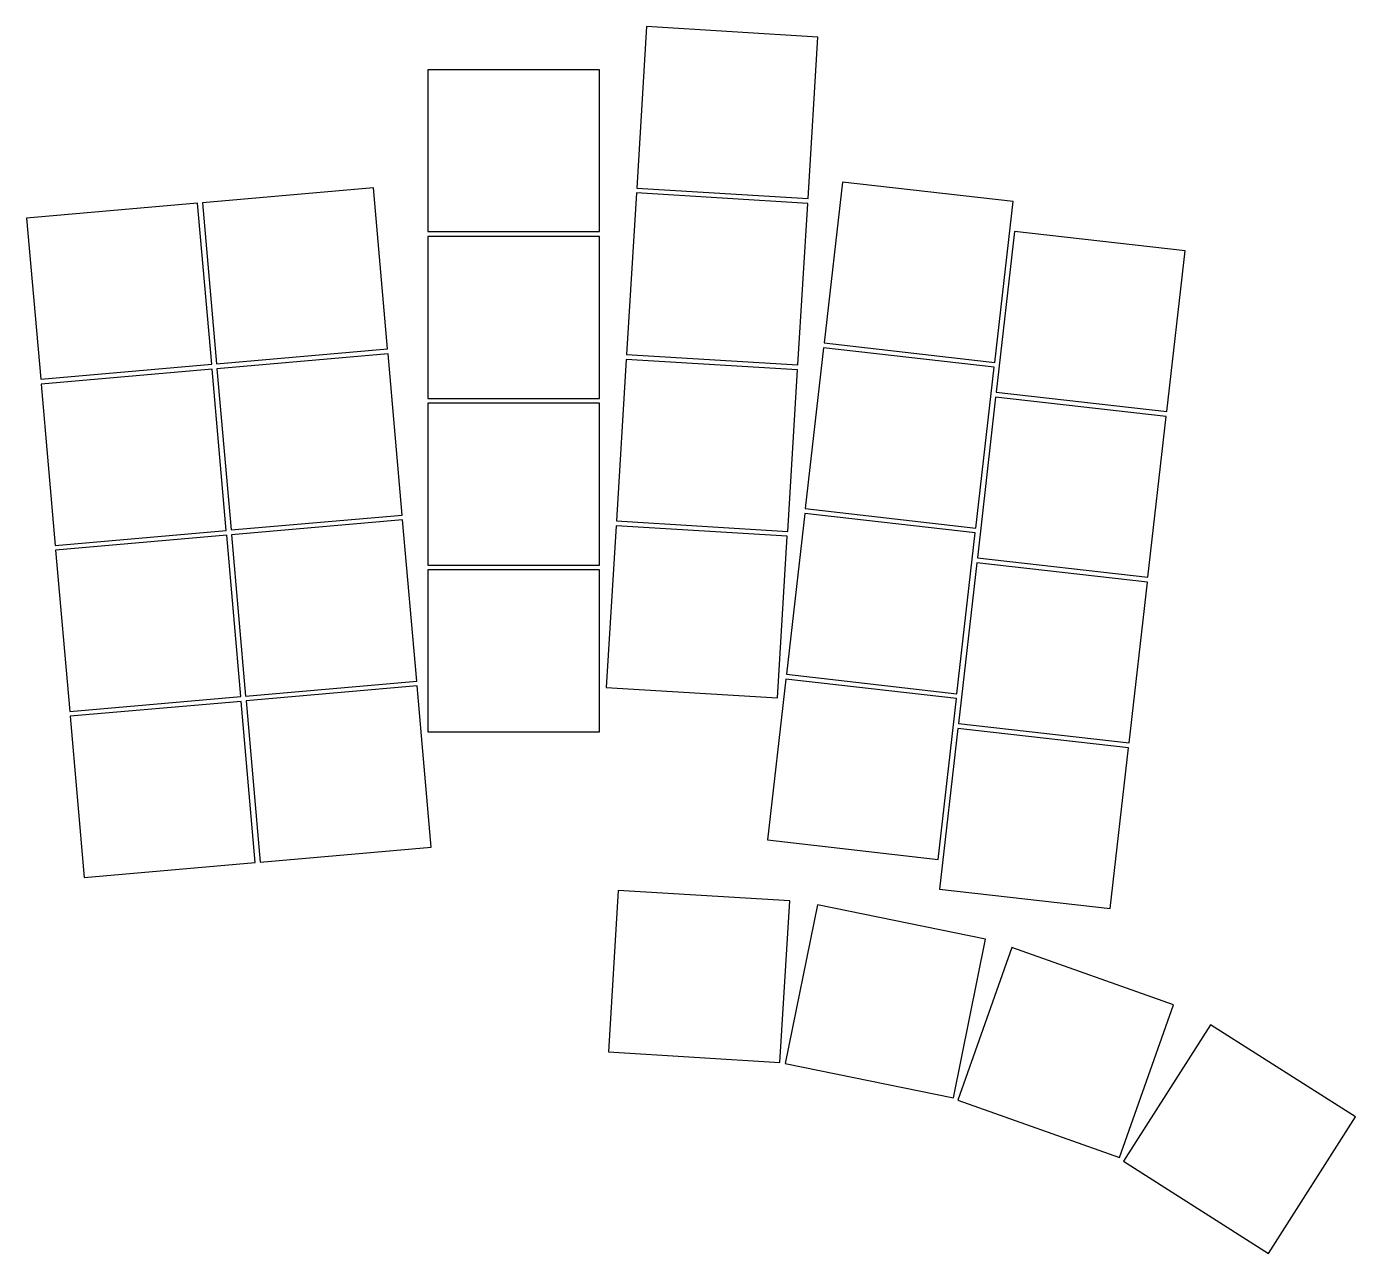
# Model space of a CAD drawing. Header units: millimetres. Extents: x 136 to 272, y -197 to -72.
import ezdxf

# ---------------------------------------------------------------- set-up
doc = ezdxf.new("R2010")
doc.units = ezdxf.units.MM

msp = doc.modelspace()

# ---------------------------------------------------------------- linework, layer by layer
for p, q in [((199.33, -72.21), (198.32, -88.68)), ((216.8, -73.28), (199.33, -72.21)), ((215.79, -89.75), (216.8, -73.28)), ((194.53, -76.62), (177.03, -76.62)), ((177.03, -76.62), (177.03, -93.12)), ((194.53, -93.12), (194.53, -76.62)), ((171.48, -88.64), (154.05, -90.17)), ((172.92, -105.08), (171.48, -88.64)), ((198.29, -89.18), (197.29, -105.65)), ((215.76, -90.25), (198.29, -89.18)), ((198.32, -88.68), (215.79, -89.75)), ((219.3, -88.08), (217.44, -104.47)), ((236.69, -90.06), (219.3, -88.08)), ((153.55, -90.21), (136.12, -91.74)), ((154.99, -106.65), (153.55, -90.21)), ((154.05, -90.17), (155.49, -106.61)), ((214.75, -106.72), (215.76, -90.25)), ((234.82, -106.45), (236.69, -90.06)), ((136.12, -91.74), (137.56, -108.18)), ((177.03, -93.12), (194.53, -93.12)), ((236.85, -93.1), (234.98, -109.49)), ((254.24, -95.08), (236.85, -93.1)), ((194.53, -93.62), (177.03, -93.62)), ((177.03, -93.62), (177.03, -110.12)), ((194.53, -110.12), (194.53, -93.62)), ((252.37, -111.47), (254.24, -95.08)), ((155.49, -106.61), (172.92, -105.08)), ((172.97, -105.58), (155.53, -107.1)), ((174.4, -122.02), (172.97, -105.58)), ((197.29, -105.65), (214.75, -106.72)), ((217.38, -104.97), (215.51, -121.36)), ((234.77, -106.95), (217.38, -104.97)), ((217.44, -104.47), (234.82, -106.45)), ((137.56, -108.18), (154.99, -106.65)), ((197.26, -106.15), (196.25, -122.62)), ((214.72, -107.22), (197.26, -106.15)), ((232.9, -123.35), (234.77, -106.95)), ((155.03, -107.15), (137.6, -108.67)), ((156.47, -123.59), (155.03, -107.15)), ((155.53, -107.1), (156.97, -123.54)), ((213.72, -123.69), (214.72, -107.22)), ((137.6, -108.67), (139.04, -125.11)), ((234.98, -109.49), (252.37, -111.47)), ((177.03, -110.12), (194.53, -110.12)), ((194.53, -110.62), (177.03, -110.62)), ((177.03, -110.62), (177.03, -127.12)), ((194.53, -127.12), (194.53, -110.62)), ((234.92, -109.99), (233.06, -126.38)), ((252.31, -111.97), (234.92, -109.99)), ((250.44, -128.36), (252.31, -111.97)), ((215.45, -121.86), (213.59, -138.26)), ((232.84, -123.84), (215.45, -121.86)), ((215.51, -121.36), (232.9, -123.35)), ((156.97, -123.54), (174.4, -122.02)), ((174.45, -122.51), (157.01, -124.04)), ((175.89, -138.95), (174.45, -122.51)), ((196.22, -123.12), (195.21, -139.59)), ((213.68, -124.19), (196.22, -123.12)), ((196.25, -122.62), (213.72, -123.69)), ((139.04, -125.11), (156.47, -123.59)), ((156.52, -124.08), (139.08, -125.61)), ((157.95, -140.52), (156.52, -124.08)), ((157.01, -124.04), (158.45, -140.48)), ((212.68, -140.66), (213.68, -124.19)), ((230.97, -140.24), (232.84, -123.84)), ((139.08, -125.61), (140.52, -142.05)), ((177.03, -127.12), (194.53, -127.12)), ((233, -126.88), (231.13, -143.27)), ((250.39, -128.86), (233, -126.88)), ((233.06, -126.38), (250.44, -128.36)), ((194.53, -127.62), (177.03, -127.62)), ((177.03, -127.62), (177.03, -144.12)), ((194.53, -144.12), (194.53, -127.62)), ((248.52, -145.25), (250.39, -128.86)), ((158.45, -140.48), (175.89, -138.95)), ((175.93, -139.45), (158.5, -140.98)), ((177.37, -155.89), (175.93, -139.45)), ((213.53, -138.75), (211.66, -155.15)), ((230.92, -140.73), (213.53, -138.75)), ((213.59, -138.26), (230.97, -140.24)), ((140.52, -142.05), (157.95, -140.52)), ((195.21, -139.59), (212.68, -140.66)), ((229.05, -157.13), (230.92, -140.73)), ((158, -141.02), (140.56, -142.54)), ((159.44, -157.46), (158, -141.02)), ((158.5, -140.98), (159.93, -157.41)), ((140.56, -142.54), (142, -158.98)), ((231.13, -143.27), (248.52, -145.25)), ((177.03, -144.12), (194.53, -144.12)), ((231.07, -143.77), (229.21, -160.16)), ((248.46, -145.75), (231.07, -143.77)), ((246.59, -162.15), (248.46, -145.75)), ((211.66, -155.15), (229.05, -157.13)), ((159.93, -157.41), (177.37, -155.89)), ((142, -158.98), (159.44, -157.46)), ((196.45, -160.3), (195.44, -176.77)), ((213.92, -161.37), (196.45, -160.3)), ((229.21, -160.16), (246.59, -162.15)), ((212.91, -177.84), (213.92, -161.37)), ((216.75, -161.78), (213.46, -177.94)), ((233.9, -165.26), (216.75, -161.78)), ((230.61, -181.43), (233.9, -165.26)), ((236.57, -166.13), (231.06, -181.68)), ((253.06, -171.97), (236.57, -166.13)), ((247.55, -187.52), (253.06, -171.97)), ((256.84, -173.99), (247.97, -187.91)), ((271.6, -183.39), (256.84, -173.99)), ((195.44, -176.77), (212.91, -177.84)), ((213.46, -177.94), (230.61, -181.43)), ((231.06, -181.68), (247.55, -187.52)), ((262.73, -197.31), (271.6, -183.39)), ((247.97, -187.91), (262.73, -197.31))]:
    msp.add_line(p, q)

doc.saveas('drawing.dxf')
